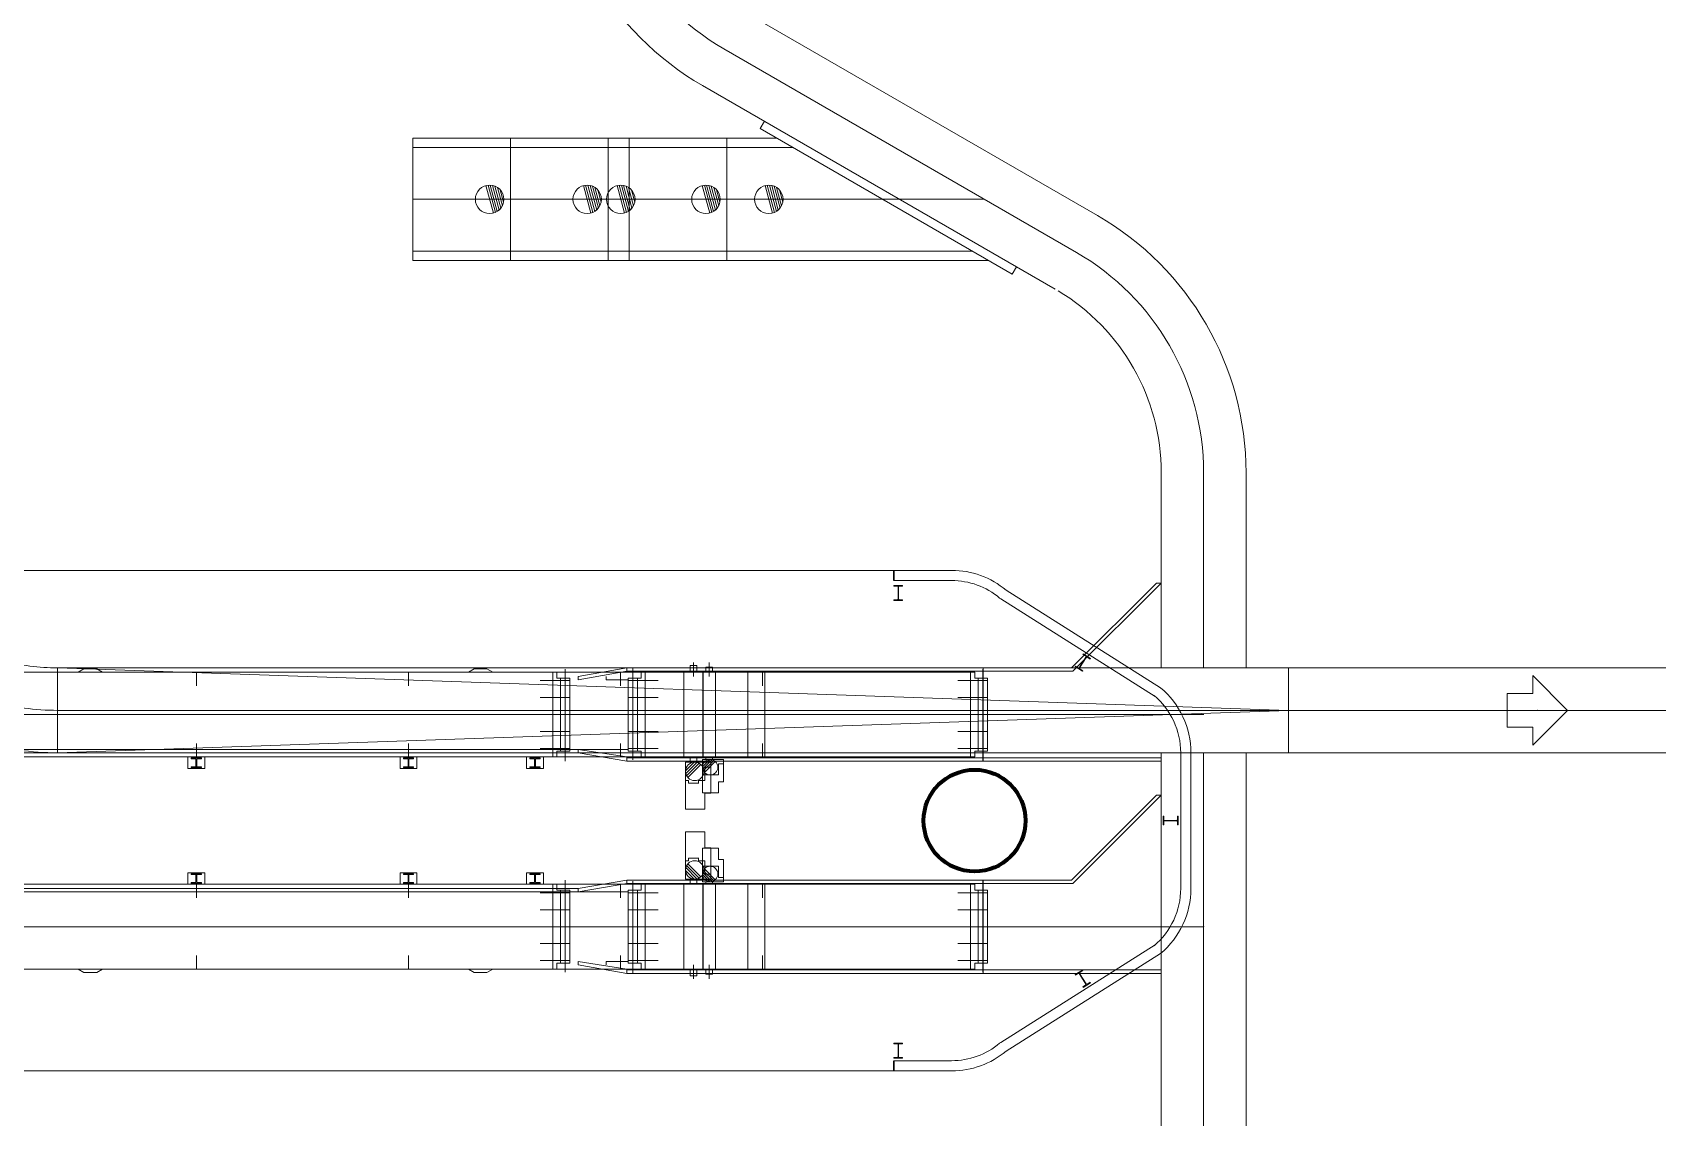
# Model space of a CAD drawing. Header units: metres. Extents: x 1807 to 3745, y 842 to 1968.
# Drawn here: x 3462.9 to 3482.05, y 1388.5 to 1401.29 of the extents above; entities that cross this region are included whole.
import ezdxf

# ---------------------------------------------------------------- set-up
doc = ezdxf.new("R2010")
doc.units = ezdxf.units.M
doc.header["$MEASUREMENT"] = 0
doc.layers.add('Level 1', color=7, linetype='Continuous', lineweight=0)

msp = doc.modelspace()

# ---------------------------------------------------------------- linework, layer by layer
at = {"layer": 'Level 1', "color": 7, "linetype": 'Continuous', "lineweight": 0}
for p, q in [((3471.293, 1401.531), (3475.45, 1399.131)), ((3471.042, 1401.098), (3471.044, 1401.098)), ((3471.043, 1401.097), (3471.043, 1401.1)), ((3470.793, 1400.665), (3474.95, 1398.265)), ((3471.474, 1400.156), (3471.524, 1400.243)), ((3467.38, 1400.043), (3467.38, 1398.603)), ((3467.38, 1400.043), (3471.67, 1400.043)), ((3468.53, 1400.043), (3468.53, 1398.603)), ((3469.68, 1400.043), (3469.68, 1398.603)), ((3469.93, 1400.043), (3469.93, 1398.603)), ((3471.08, 1400.043), (3471.08, 1398.603)), ((3471.474, 1400.156), (3474.444, 1398.441)), ((3467.38, 1399.933), (3471.861, 1399.933)), ((3468.328, 1399.161), (3468.241, 1399.485)), ((3468.352, 1399.169), (3468.266, 1399.49)), ((3468.374, 1399.181), (3468.291, 1399.491)), ((3468.396, 1399.197), (3468.318, 1399.488)), ((3468.416, 1399.219), (3468.346, 1399.479)), ((3468.434, 1399.247), (3468.376, 1399.464)), ((3468.449, 1399.289), (3468.41, 1399.435)), ((3469.478, 1399.161), (3469.391, 1399.485)), ((3469.502, 1399.169), (3469.416, 1399.49)), ((3469.524, 1399.181), (3469.441, 1399.491)), ((3469.546, 1399.197), (3469.468, 1399.488)), ((3469.566, 1399.219), (3469.496, 1399.479)), ((3469.584, 1399.247), (3469.526, 1399.464)), ((3469.599, 1399.289), (3469.56, 1399.435)), ((3469.874, 1399.161), (3469.787, 1399.485)), ((3469.898, 1399.169), (3469.812, 1399.49)), ((3469.92, 1399.181), (3469.837, 1399.491)), ((3469.942, 1399.197), (3469.864, 1399.488)), ((3469.962, 1399.219), (3469.892, 1399.479)), ((3469.98, 1399.247), (3469.922, 1399.464)), ((3469.995, 1399.289), (3469.956, 1399.435)), ((3470.878, 1399.161), (3470.791, 1399.485)), ((3470.902, 1399.169), (3470.816, 1399.49)), ((3470.924, 1399.181), (3470.841, 1399.491)), ((3470.946, 1399.197), (3470.868, 1399.488)), ((3470.966, 1399.219), (3470.896, 1399.479)), ((3470.984, 1399.247), (3470.926, 1399.464)), ((3470.999, 1399.289), (3470.96, 1399.435)), ((3471.619, 1399.161), (3471.532, 1399.485)), ((3471.643, 1399.169), (3471.557, 1399.49)), ((3471.665, 1399.181), (3471.582, 1399.491)), ((3471.687, 1399.197), (3471.609, 1399.488)), ((3471.707, 1399.219), (3471.637, 1399.479)), ((3471.725, 1399.247), (3471.667, 1399.464)), ((3471.74, 1399.289), (3471.701, 1399.435)), ((3474.116, 1399.323), (3474.119, 1399.323)), ((3474.118, 1399.322), (3474.117, 1399.325)), ((3467.38, 1398.713), (3473.974, 1398.713)), ((3467.38, 1398.603), (3474.164, 1398.603)), ((3474.444, 1398.441), (3474.494, 1398.528)), ((3476.2, 1393.8), (3476.2, 1396.1)), ((3477.2, 1393.8), (3477.2, 1396.1)), ((3448.47, 1394.95), (3473.73, 1394.95)), ((3473.05, 1394.95), (3473.73, 1394.95)), ((3473.05, 1394.83), (3473.73, 1394.83)), ((3475.143, 1393.8), (3476.143, 1394.8)), ((3475.16, 1393.76), (3476.2, 1394.8)), ((3476.143, 1394.8), (3476.2, 1394.8)), ((3474.296, 1394.624), (3474.309, 1394.614)), ((3474.309, 1394.614), (3476.129, 1393.464)), ((3474.373, 1394.716), (3476.193, 1393.566)), ((3474.373, 1394.716), (3476.193, 1393.566)), ((3473.953, 1393.75), (3448.147, 1393.75)), ((3463.192, 1392.8), (3463.192, 1393.8)), ((3477.699, 1393.3), (3463.192, 1393.8)), ((3463.192, 1393.8), (3500.577, 1393.8)), ((3463.503, 1393.79), (3463.434, 1393.75)), ((3463.503, 1393.79), (3463.653, 1393.79)), ((3463.723, 1393.75), (3463.653, 1393.79)), ((3464.828, 1393.75), (3464.828, 1393.59)), ((3467.328, 1393.75), (3467.328, 1393.59)), ((3468.103, 1393.79), (3468.034, 1393.75)), ((3468.103, 1393.79), (3468.253, 1393.79)), ((3468.323, 1393.75), (3468.253, 1393.79)), ((3469.228, 1393.65), (3468.878, 1393.65)), ((3469.078, 1393.75), (3469.028, 1393.75)), ((3469.078, 1393.68), (3469.078, 1393.75)), ((3469.228, 1393.68), (3469.078, 1393.68)), ((3469.228, 1392.82), (3469.228, 1393.68)), ((3469.328, 1393.7), (3469.903, 1393.8)), ((3469.903, 1393.76), (3469.328, 1393.66)), ((3469.328, 1393.66), (3469.328, 1393.7)), ((3469.659, 1393.7), (3469.659, 1393.66)), ((3469.918, 1393.66), (3469.659, 1393.66)), ((3469.828, 1393.75), (3469.828, 1393.59)), ((3474.1, 1393.8), (3469.903, 1393.8)), ((3469.903, 1393.76), (3469.903, 1393.8)), ((3474.1, 1393.76), (3469.903, 1393.76)), ((3469.919, 1393.68), (3469.919, 1392.82)), ((3469.919, 1393.68), (3470.069, 1393.68)), ((3469.919, 1393.65), (3470.269, 1393.65)), ((3470.068, 1393.75), (3470.118, 1393.75)), ((3470.069, 1393.68), (3470.069, 1393.75)), ((3470.788, 1393.76), (3470.588, 1393.76)), ((3470.648, 1393.83), (3470.648, 1393.76)), ((3470.728, 1393.83), (3470.648, 1393.83)), ((3470.728, 1393.83), (3470.728, 1393.76)), ((3470.947, 1393.76), (3470.797, 1393.76)), ((3470.912, 1393.81), (3470.832, 1393.81)), ((3470.832, 1393.81), (3470.832, 1393.76)), ((3470.912, 1393.81), (3470.912, 1393.76)), ((3471.5, 1393.59), (3471.5, 1393.75)), ((3474.153, 1393.65), (3473.803, 1393.65)), ((3474.003, 1393.75), (3473.953, 1393.75)), ((3474.003, 1393.68), (3474.003, 1393.75)), ((3474.153, 1393.68), (3474.003, 1393.68)), ((3474.1, 1393.8), (3474.82, 1393.8)), ((3474.1, 1392.7), (3474.1, 1393.8)), ((3474.1, 1393.76), (3474.82, 1393.76)), ((3474.153, 1392.82), (3474.153, 1393.68)), ((3474.82, 1393.8), (3475.143, 1393.8)), ((3474.82, 1393.76), (3475.16, 1393.76)), ((3477.699, 1392.8), (3477.699, 1393.8)), ((3480.579, 1393.71), (3480.99, 1393.3)), ((3480.579, 1393.5), (3480.579, 1393.71)), ((3476.129, 1393.464), (3476.116, 1393.474)), ((3476.193, 1393.566), (3476.193, 1393.566)), ((3480.279, 1393.1), (3480.279, 1393.5)), ((3480.279, 1393.5), (3480.579, 1393.5)), ((3463.192, 1392.8), (3477.699, 1393.3)), ((3469.228, 1393.45), (3468.878, 1393.45)), ((3469.919, 1393.45), (3470.269, 1393.45)), ((3474.153, 1393.45), (3473.803, 1393.45)), ((3480.579, 1392.89), (3480.99, 1393.3)), ((3480.633, 1393.299), (3480.636, 1393.301)), ((3480.633, 1393.301), (3480.636, 1393.299)), ((3480.989, 1393.299), (3480.991, 1393.301)), ((3480.989, 1393.301), (3480.991, 1393.299)), ((3469.228, 1393.25), (3468.878, 1393.25)), ((3469.919, 1393.25), (3470.269, 1393.25)), ((3474.153, 1393.25), (3473.803, 1393.25)), ((3474.821, 1393.251), (3474.819, 1393.249)), ((3474.821, 1393.249), (3474.819, 1393.251)), ((3476.701, 1393.251), (3476.699, 1393.249)), ((3476.701, 1393.249), (3476.699, 1393.251)), ((3480.279, 1393.1), (3480.579, 1393.1)), ((3480.579, 1392.89), (3480.579, 1393.1)), ((3464.828, 1392.91), (3464.828, 1392.75)), ((3467.328, 1392.91), (3467.328, 1392.75)), ((3469.228, 1393.05), (3468.878, 1393.05)), ((3469.828, 1392.91), (3469.828, 1392.75)), ((3469.919, 1393.05), (3470.269, 1393.05)), ((3471.5, 1392.75), (3471.5, 1392.91)), ((3474.153, 1393.05), (3473.803, 1393.05)), ((3473.953, 1392.75), (3449.589, 1392.75)), ((3469.918, 1392.84), (3450.328, 1392.84)), ((3469.328, 1392.8), (3450.328, 1392.8)), ((3463.192, 1392.8), (3500.577, 1392.8)), ((3464.728, 1392.616), (3464.728, 1392.75)), ((3464.728, 1392.75), (3464.928, 1392.75)), ((3464.768, 1392.74), (3464.888, 1392.74)), ((3464.768, 1392.74), (3464.768, 1392.73)), ((3464.768, 1392.73), (3464.823, 1392.73)), ((3464.788, 1392.75), (3464.788, 1392.74)), ((3464.823, 1392.73), (3464.823, 1392.636)), ((3464.833, 1392.73), (3464.888, 1392.73)), ((3464.833, 1392.73), (3464.833, 1392.636)), ((3464.868, 1392.75), (3464.868, 1392.74)), ((3464.888, 1392.74), (3464.888, 1392.73)), ((3464.928, 1392.616), (3464.928, 1392.75)), ((3467.228, 1392.616), (3467.228, 1392.75)), ((3467.228, 1392.75), (3467.428, 1392.75)), ((3467.268, 1392.74), (3467.388, 1392.74)), ((3467.268, 1392.74), (3467.268, 1392.73)), ((3467.268, 1392.73), (3467.323, 1392.73)), ((3467.288, 1392.75), (3467.288, 1392.74)), ((3467.323, 1392.73), (3467.323, 1392.636)), ((3467.333, 1392.73), (3467.388, 1392.73)), ((3467.333, 1392.73), (3467.333, 1392.636)), ((3467.368, 1392.75), (3467.368, 1392.74)), ((3467.388, 1392.74), (3467.388, 1392.73)), ((3467.428, 1392.616), (3467.428, 1392.75)), ((3468.72, 1392.616), (3468.72, 1392.75)), ((3468.72, 1392.75), (3468.92, 1392.75)), ((3468.76, 1392.74), (3468.88, 1392.74)), ((3468.76, 1392.74), (3468.76, 1392.73)), ((3468.76, 1392.73), (3468.815, 1392.73)), ((3468.78, 1392.75), (3468.78, 1392.74)), ((3468.815, 1392.73), (3468.815, 1392.636)), ((3468.825, 1392.73), (3468.88, 1392.73)), ((3468.825, 1392.73), (3468.825, 1392.636)), ((3468.86, 1392.75), (3468.86, 1392.74)), ((3469.228, 1392.85), (3468.878, 1392.85)), ((3468.88, 1392.74), (3468.88, 1392.73)), ((3468.92, 1392.616), (3468.92, 1392.75)), ((3469.078, 1392.75), (3469.028, 1392.75)), ((3469.228, 1392.82), (3469.078, 1392.82)), ((3469.078, 1392.82), (3469.078, 1392.75)), ((3469.328, 1392.8), (3469.328, 1392.84)), ((3469.328, 1392.84), (3469.903, 1392.75)), ((3469.903, 1392.7), (3469.328, 1392.8)), ((3469.903, 1392.7), (3469.903, 1392.75)), ((3474.1, 1392.74), (3469.903, 1392.74)), ((3474.1, 1392.7), (3469.903, 1392.7)), ((3469.919, 1392.85), (3470.269, 1392.85)), ((3469.919, 1392.82), (3470.069, 1392.82)), ((3470.068, 1392.75), (3470.118, 1392.75)), ((3470.069, 1392.82), (3470.069, 1392.75)), ((3470.788, 1392.74), (3470.588, 1392.74)), ((3470.592, 1392.69), (3470.592, 1392.472)), ((3470.592, 1392.69), (3470.892, 1392.69)), ((3470.593, 1392.587), (3470.696, 1392.69)), ((3470.648, 1392.74), (3470.648, 1392.69)), ((3470.728, 1392.74), (3470.728, 1392.69)), ((3470.792, 1392.72), (3470.792, 1392.538)), ((3470.792, 1392.72), (3471.042, 1392.72)), ((3470.792, 1392.634), (3470.879, 1392.72)), ((3470.795, 1392.607), (3470.905, 1392.717)), ((3470.947, 1392.74), (3470.797, 1392.74)), ((3470.803, 1392.586), (3470.927, 1392.709)), ((3470.815, 1392.568), (3470.944, 1392.697)), ((3470.832, 1392.74), (3470.832, 1392.72)), ((3470.892, 1392.69), (3470.892, 1392.63)), ((3470.912, 1392.74), (3470.912, 1392.72)), ((3471.042, 1392.72), (3471.042, 1392.67)), ((3474.153, 1392.85), (3473.803, 1392.85)), ((3474.003, 1392.75), (3473.953, 1392.75)), ((3474.153, 1392.82), (3474.003, 1392.82)), ((3474.003, 1392.82), (3474.003, 1392.75)), ((3474.1, 1392.74), (3474.82, 1392.74)), ((3474.1, 1392.7), (3474.82, 1392.7)), ((3474.82, 1392.74), (3476.2, 1392.74)), ((3474.82, 1392.7), (3476.2, 1392.7)), ((3476.2, 1267.909), (3476.2, 1392.8)), ((3476.43, 1392.8), (3476.43, 1391.2)), ((3476.55, 1392.8), (3476.55, 1391.2)), ((3476.55, 1392.8), (3476.55, 1391.2)), ((3477.2, 1267.909), (3477.2, 1392.8)), ((3464.728, 1392.616), (3464.928, 1392.616)), ((3464.768, 1392.636), (3464.768, 1392.626)), ((3464.768, 1392.636), (3464.823, 1392.636)), ((3464.768, 1392.626), (3464.888, 1392.626)), ((3464.833, 1392.636), (3464.888, 1392.636)), ((3464.888, 1392.636), (3464.888, 1392.626)), ((3467.228, 1392.616), (3467.428, 1392.616)), ((3467.268, 1392.636), (3467.268, 1392.626)), ((3467.268, 1392.636), (3467.323, 1392.636)), ((3467.268, 1392.626), (3467.388, 1392.626)), ((3467.333, 1392.636), (3467.388, 1392.636)), ((3467.388, 1392.636), (3467.388, 1392.626)), ((3468.72, 1392.616), (3468.92, 1392.616)), ((3468.76, 1392.636), (3468.76, 1392.626)), ((3468.76, 1392.636), (3468.815, 1392.636)), ((3468.76, 1392.626), (3468.88, 1392.626)), ((3468.825, 1392.636), (3468.88, 1392.636)), ((3468.88, 1392.636), (3468.88, 1392.626)), ((3470.596, 1392.554), (3470.728, 1392.687)), ((3470.606, 1392.529), (3470.754, 1392.677)), ((3470.62, 1392.508), (3470.774, 1392.663)), ((3470.792, 1392.538), (3470.982, 1392.538)), ((3470.82, 1392.63), (3470.892, 1392.63)), ((3470.82, 1392.63), (3470.82, 1392.472)), ((3470.982, 1392.67), (3471.042, 1392.67)), ((3470.982, 1392.67), (3470.982, 1392.538)), ((3470.592, 1392.472), (3470.628, 1392.472)), ((3470.628, 1392.472), (3470.628, 1392.442)), ((3470.628, 1392.442), (3470.749, 1392.442)), ((3470.748, 1392.472), (3470.748, 1392.442)), ((3470.748, 1392.472), (3470.82, 1392.472)), ((3475.143, 1391.3), (3476.143, 1392.3)), ((3475.16, 1391.26), (3476.2, 1392.3)), ((3476.143, 1392.3), (3476.2, 1392.3)), ((3470.628, 1391.558), (3470.749, 1391.558)), ((3470.628, 1391.528), (3470.628, 1391.558)), ((3470.748, 1391.528), (3470.748, 1391.558)), ((3464.728, 1391.384), (3464.728, 1391.25)), ((3464.728, 1391.384), (3464.928, 1391.384)), ((3464.768, 1391.374), (3464.888, 1391.374)), ((3464.768, 1391.364), (3464.768, 1391.374)), ((3464.768, 1391.364), (3464.823, 1391.364)), ((3464.823, 1391.27), (3464.823, 1391.364)), ((3464.833, 1391.364), (3464.888, 1391.364)), ((3464.833, 1391.27), (3464.833, 1391.364)), ((3464.888, 1391.364), (3464.888, 1391.374)), ((3464.928, 1391.384), (3464.928, 1391.25)), ((3467.228, 1391.384), (3467.228, 1391.25)), ((3467.228, 1391.384), (3467.428, 1391.384)), ((3467.268, 1391.374), (3467.388, 1391.374)), ((3467.268, 1391.364), (3467.268, 1391.374)), ((3467.268, 1391.364), (3467.323, 1391.364)), ((3467.323, 1391.27), (3467.323, 1391.364)), ((3467.333, 1391.364), (3467.388, 1391.364)), ((3467.333, 1391.27), (3467.333, 1391.364)), ((3467.388, 1391.364), (3467.388, 1391.374)), ((3467.428, 1391.384), (3467.428, 1391.25)), ((3468.72, 1391.384), (3468.72, 1391.25)), ((3468.72, 1391.384), (3468.92, 1391.384)), ((3468.76, 1391.374), (3468.88, 1391.374)), ((3468.76, 1391.364), (3468.76, 1391.374)), ((3468.76, 1391.364), (3468.815, 1391.364)), ((3468.815, 1391.27), (3468.815, 1391.364)), ((3468.825, 1391.364), (3468.88, 1391.364)), ((3468.825, 1391.27), (3468.825, 1391.364)), ((3468.88, 1391.364), (3468.88, 1391.374)), ((3468.92, 1391.384), (3468.92, 1391.25)), ((3470.592, 1391.528), (3470.628, 1391.528)), ((3470.592, 1391.31), (3470.592, 1391.528)), ((3470.593, 1391.413), (3470.696, 1391.31)), ((3470.596, 1391.446), (3470.728, 1391.313)), ((3470.606, 1391.471), (3470.754, 1391.323)), ((3470.62, 1391.492), (3470.774, 1391.338)), ((3470.748, 1391.528), (3470.82, 1391.528)), ((3470.792, 1391.462), (3470.982, 1391.462)), ((3470.792, 1391.28), (3470.792, 1391.462)), ((3470.792, 1391.367), (3470.879, 1391.28)), ((3470.795, 1391.393), (3470.905, 1391.283)), ((3470.803, 1391.414), (3470.927, 1391.291)), ((3470.815, 1391.432), (3470.944, 1391.303)), ((3470.82, 1391.37), (3470.82, 1391.528)), ((3470.82, 1391.37), (3470.892, 1391.37)), ((3470.892, 1391.31), (3470.892, 1391.37)), ((3470.982, 1391.33), (3470.982, 1391.462)), ((3473.953, 1391.25), (3448.147, 1391.25)), ((3469.328, 1391.2), (3450.328, 1391.2)), ((3469.918, 1391.16), (3450.328, 1391.16)), ((3464.728, 1391.25), (3464.928, 1391.25)), ((3464.768, 1391.27), (3464.823, 1391.27)), ((3464.768, 1391.26), (3464.768, 1391.27)), ((3464.768, 1391.26), (3464.888, 1391.26)), ((3464.788, 1391.25), (3464.788, 1391.26)), ((3464.828, 1391.09), (3464.828, 1391.25)), ((3464.833, 1391.27), (3464.888, 1391.27)), ((3464.868, 1391.25), (3464.868, 1391.26)), ((3464.888, 1391.26), (3464.888, 1391.27)), ((3467.228, 1391.25), (3467.428, 1391.25)), ((3467.268, 1391.27), (3467.323, 1391.27)), ((3467.268, 1391.26), (3467.268, 1391.27)), ((3467.268, 1391.26), (3467.388, 1391.26)), ((3467.288, 1391.25), (3467.288, 1391.26)), ((3467.328, 1391.09), (3467.328, 1391.25)), ((3467.333, 1391.27), (3467.388, 1391.27)), ((3467.368, 1391.25), (3467.368, 1391.26)), ((3467.388, 1391.26), (3467.388, 1391.27)), ((3468.72, 1391.25), (3468.92, 1391.25)), ((3468.76, 1391.27), (3468.815, 1391.27)), ((3468.76, 1391.26), (3468.76, 1391.27)), ((3468.76, 1391.26), (3468.88, 1391.26)), ((3468.78, 1391.25), (3468.78, 1391.26)), ((3468.825, 1391.27), (3468.88, 1391.27)), ((3468.86, 1391.25), (3468.86, 1391.26)), ((3468.88, 1391.26), (3468.88, 1391.27)), ((3469.078, 1391.25), (3469.028, 1391.25)), ((3469.078, 1391.18), (3469.078, 1391.25)), ((3469.228, 1391.18), (3469.078, 1391.18)), ((3469.228, 1391.18), (3469.228, 1390.32)), ((3469.328, 1391.2), (3469.903, 1391.3)), ((3469.903, 1391.26), (3469.328, 1391.16)), ((3469.328, 1391.16), (3469.328, 1391.2)), ((3469.828, 1391.09), (3469.828, 1391.25)), ((3474.1, 1391.3), (3469.903, 1391.3)), ((3469.903, 1391.26), (3469.903, 1391.3)), ((3474.1, 1391.26), (3469.903, 1391.26)), ((3469.919, 1390.32), (3469.919, 1391.18)), ((3469.919, 1391.18), (3470.069, 1391.18)), ((3470.068, 1391.25), (3470.118, 1391.25)), ((3470.069, 1391.18), (3470.069, 1391.25)), ((3470.788, 1391.26), (3470.588, 1391.26)), ((3470.592, 1391.31), (3470.892, 1391.31)), ((3470.648, 1391.26), (3470.648, 1391.31)), ((3470.728, 1391.26), (3470.728, 1391.31)), ((3470.792, 1391.28), (3471.042, 1391.28)), ((3470.947, 1391.26), (3470.797, 1391.26)), ((3470.832, 1391.26), (3470.832, 1391.28)), ((3470.912, 1391.26), (3470.912, 1391.28)), ((3470.982, 1391.33), (3471.042, 1391.33)), ((3471.042, 1391.28), (3471.042, 1391.33)), ((3471.5, 1391.09), (3471.5, 1391.25)), ((3474.003, 1391.25), (3473.953, 1391.25)), ((3474.003, 1391.18), (3474.003, 1391.25)), ((3474.153, 1391.18), (3474.003, 1391.18)), ((3474.1, 1391.3), (3474.82, 1391.3)), ((3474.1, 1390.2), (3474.1, 1391.3)), ((3474.1, 1391.26), (3474.82, 1391.26)), ((3474.153, 1391.18), (3474.153, 1390.32)), ((3474.82, 1391.3), (3475.143, 1391.3)), ((3474.82, 1391.26), (3475.16, 1391.26)), ((3469.228, 1391.15), (3468.878, 1391.15)), ((3469.919, 1391.15), (3470.269, 1391.15)), ((3474.153, 1391.15), (3473.803, 1391.15)), ((3469.228, 1390.95), (3468.878, 1390.95)), ((3469.919, 1390.95), (3470.269, 1390.95)), ((3474.153, 1390.95), (3473.803, 1390.95)), ((3469.228, 1390.75), (3468.878, 1390.75)), ((3469.919, 1390.75), (3470.269, 1390.75)), ((3474.153, 1390.75), (3473.803, 1390.75)), ((3474.821, 1390.751), (3474.819, 1390.749)), ((3474.821, 1390.749), (3474.819, 1390.751)), ((3476.701, 1390.751), (3476.699, 1390.749)), ((3476.701, 1390.749), (3476.699, 1390.751)), ((3464.828, 1390.25), (3464.828, 1390.41)), ((3467.328, 1390.25), (3467.328, 1390.41)), ((3469.228, 1390.55), (3468.878, 1390.55)), ((3469.828, 1390.25), (3469.828, 1390.41)), ((3469.919, 1390.55), (3470.269, 1390.55)), ((3471.5, 1390.25), (3471.5, 1390.41)), ((3474.153, 1390.55), (3473.803, 1390.55)), ((3476.129, 1390.536), (3474.309, 1389.386)), ((3476.193, 1390.434), (3474.373, 1389.284)), ((3476.193, 1390.434), (3474.373, 1389.284)), ((3476.116, 1390.526), (3476.129, 1390.536)), ((3476.193, 1390.434), (3476.193, 1390.434)), ((3473.953, 1390.25), (3448.147, 1390.25)), ((3463.503, 1390.21), (3463.434, 1390.25)), ((3463.503, 1390.21), (3463.653, 1390.21)), ((3463.723, 1390.25), (3463.653, 1390.21)), ((3468.103, 1390.21), (3468.034, 1390.25)), ((3468.103, 1390.21), (3468.253, 1390.21)), ((3468.323, 1390.25), (3468.253, 1390.21)), ((3469.228, 1390.35), (3468.878, 1390.35)), ((3469.078, 1390.25), (3469.028, 1390.25)), ((3469.228, 1390.32), (3469.078, 1390.32)), ((3469.078, 1390.32), (3469.078, 1390.25)), ((3469.328, 1390.3), (3469.328, 1390.34)), ((3469.328, 1390.34), (3469.903, 1390.25)), ((3469.903, 1390.2), (3469.328, 1390.3)), ((3469.659, 1390.3), (3469.659, 1390.34)), ((3469.918, 1390.34), (3469.659, 1390.34)), ((3469.903, 1390.2), (3469.903, 1390.25)), ((3474.1, 1390.24), (3469.903, 1390.24)), ((3474.1, 1390.2), (3469.903, 1390.2)), ((3469.919, 1390.35), (3470.269, 1390.35)), ((3469.919, 1390.32), (3470.069, 1390.32)), ((3470.068, 1390.25), (3470.118, 1390.25)), ((3470.069, 1390.32), (3470.069, 1390.25)), ((3470.788, 1390.24), (3470.588, 1390.24)), ((3470.648, 1390.17), (3470.648, 1390.24)), ((3470.728, 1390.17), (3470.728, 1390.24)), ((3470.947, 1390.24), (3470.797, 1390.24)), ((3470.832, 1390.19), (3470.832, 1390.24)), ((3470.912, 1390.19), (3470.912, 1390.24)), ((3474.153, 1390.35), (3473.803, 1390.35)), ((3474.003, 1390.25), (3473.953, 1390.25)), ((3474.153, 1390.32), (3474.003, 1390.32)), ((3474.003, 1390.32), (3474.003, 1390.25)), ((3474.1, 1390.24), (3474.82, 1390.24)), ((3474.1, 1390.2), (3474.82, 1390.2)), ((3474.82, 1390.24), (3476.2, 1390.24)), ((3474.82, 1390.2), (3476.2, 1390.2)), ((3470.728, 1390.17), (3470.648, 1390.17)), ((3470.912, 1390.19), (3470.832, 1390.19)), ((3474.309, 1389.386), (3474.296, 1389.376)), ((3473.73, 1389.05), (3448.47, 1389.05)), ((3473.73, 1389.17), (3473.05, 1389.17)), ((3473.73, 1389.05), (3473.05, 1389.05))]:
    msp.add_line(p, q, dxfattribs=at)
at = {"layer": 'Level 1', "color": 7, "linetype": 'Continuous', "lineweight": 0, "ltscale": 4}
for p, q in [((3471.043, 1401.098), (3475.2, 1398.698)), ((3467.38, 1399.323), (3474.117, 1399.323)), ((3476.7, 1393.8), (3476.7, 1396.1)), ((3470.688, 1393.7), (3470.688, 1393.864)), ((3470.872, 1393.7), (3470.872, 1393.864)), ((3469.028, 1392.75), (3469.028, 1393.75)), ((3469.118, 1392.82), (3469.118, 1393.68)), ((3469.173, 1392.7), (3469.173, 1393.785)), ((3469.974, 1393.8), (3469.974, 1392.715)), ((3470.029, 1393.68), (3470.029, 1392.82)), ((3470.119, 1393.75), (3470.119, 1392.75)), ((3470.575, 1393.75), (3470.575, 1392.75)), ((3470.797, 1393.75), (3470.797, 1392.75)), ((3470.801, 1393.75), (3470.801, 1392.75)), ((3470.947, 1393.75), (3470.947, 1392.75)), ((3471.328, 1392.75), (3471.328, 1393.75)), ((3471.528, 1392.75), (3471.528, 1393.75)), ((3473.953, 1392.75), (3473.953, 1393.75)), ((3474.043, 1392.82), (3474.043, 1393.68)), ((3474.098, 1392.7), (3474.098, 1393.785)), ((3463.192, 1393.3), (3500.577, 1393.3)), ((3447.28, 1393.25), (3474.82, 1393.25)), ((3476.7, 1393.25), (3474.82, 1393.25)), ((3476.7, 1267.909), (3476.7, 1392.8)), ((3470.792, 1392.326), (3470.792, 1392.538)), ((3470.892, 1392.63), (3470.892, 1392.322)), ((3471.042, 1392.67), (3471.042, 1392.458)), ((3470.592, 1392.134), (3470.592, 1392.472)), ((3470.982, 1392.326), (3470.792, 1392.326)), ((3470.82, 1392.322), (3470.892, 1392.322)), ((3470.82, 1392.322), (3470.82, 1392.134)), ((3470.982, 1392.458), (3470.982, 1392.326)), ((3470.982, 1392.458), (3471.042, 1392.458)), ((3470.82, 1392.134), (3470.592, 1392.134)), ((3470.592, 1391.866), (3470.592, 1391.528)), ((3470.82, 1391.866), (3470.592, 1391.866)), ((3470.82, 1391.678), (3470.82, 1391.866)), ((3470.792, 1391.674), (3470.792, 1391.462)), ((3470.982, 1391.674), (3470.792, 1391.674)), ((3470.82, 1391.678), (3470.892, 1391.678)), ((3470.892, 1391.37), (3470.892, 1391.678)), ((3470.982, 1391.542), (3470.982, 1391.674)), ((3470.982, 1391.542), (3471.042, 1391.542)), ((3471.042, 1391.33), (3471.042, 1391.542)), ((3469.028, 1391.25), (3469.028, 1390.25)), ((3469.118, 1391.18), (3469.118, 1390.32)), ((3469.173, 1391.3), (3469.173, 1390.215)), ((3469.974, 1390.2), (3469.974, 1391.285)), ((3470.029, 1390.32), (3470.029, 1391.18)), ((3470.119, 1390.25), (3470.119, 1391.25)), ((3470.575, 1390.25), (3470.575, 1391.25)), ((3470.797, 1390.25), (3470.797, 1391.25)), ((3470.801, 1390.25), (3470.801, 1391.25)), ((3470.947, 1390.25), (3470.947, 1391.25)), ((3471.328, 1390.25), (3471.328, 1391.25)), ((3471.528, 1390.25), (3471.528, 1391.25)), ((3473.953, 1391.25), (3473.953, 1390.25)), ((3474.043, 1391.18), (3474.043, 1390.32)), ((3474.098, 1391.3), (3474.098, 1390.215)), ((3447.28, 1390.75), (3474.82, 1390.75)), ((3476.7, 1390.75), (3474.82, 1390.75)), ((3470.688, 1390.3), (3470.688, 1390.136)), ((3470.872, 1390.3), (3470.872, 1390.136))]:
    msp.add_line(p, q, dxfattribs=at)
at = {"layer": 'Level 1', "color": 7, "linetype": 'Continuous', "lineweight": 30}
for p, q in [((3473.05, 1394.83), (3473.05, 1394.95)), ((3473.05, 1389.17), (3473.05, 1389.05))]:
    msp.add_line(p, q, dxfattribs=at)
at = {"layer": 'Level 1', "color": 7, "linetype": 'Continuous', "lineweight": 13}
for p, q in [((3473.151, 1394.772), (3473.05, 1394.772)), ((3473.05, 1394.772), (3473.05, 1394.764)), ((3473.05, 1394.764), (3473.091, 1394.764)), ((3473.098, 1394.757), (3473.098, 1394.61)), ((3473.103, 1394.61), (3473.103, 1394.757)), ((3473.111, 1394.764), (3473.151, 1394.764)), ((3473.151, 1394.764), (3473.151, 1394.772)), ((3473.091, 1394.602), (3473.05, 1394.602)), ((3473.05, 1394.602), (3473.05, 1394.594)), ((3473.05, 1394.594), (3473.151, 1394.594)), ((3473.151, 1394.602), (3473.111, 1394.602)), ((3473.151, 1394.594), (3473.151, 1394.602)), ((3475.235, 1393.802), (3475.313, 1393.926)), ((3475.317, 1393.924), (3475.239, 1393.8)), ((3475.276, 1393.959), (3475.281, 1393.965)), ((3475.311, 1393.937), (3475.276, 1393.959)), ((3475.281, 1393.965), (3475.367, 1393.911)), ((3475.362, 1393.904), (3475.328, 1393.926)), ((3475.367, 1393.911), (3475.362, 1393.904)), ((3475.186, 1393.815), (3475.19, 1393.822)), ((3475.272, 1393.761), (3475.186, 1393.815)), ((3475.19, 1393.822), (3475.224, 1393.8)), ((3475.241, 1393.789), (3475.276, 1393.767)), ((3475.276, 1393.767), (3475.272, 1393.761)), ((3476.23, 1392.051), (3476.222, 1392.051)), ((3476.222, 1392.051), (3476.222, 1391.949)), ((3476.222, 1391.949), (3476.23, 1391.949)), ((3476.23, 1392.01), (3476.23, 1392.051)), ((3476.23, 1391.949), (3476.23, 1391.99)), ((3476.384, 1392.002), (3476.238, 1392.002)), ((3476.238, 1391.998), (3476.384, 1391.998)), ((3476.4, 1392.051), (3476.392, 1392.051)), ((3476.392, 1392.051), (3476.392, 1392.01)), ((3476.392, 1391.99), (3476.392, 1391.949)), ((3476.392, 1391.949), (3476.4, 1391.949)), ((3476.4, 1391.949), (3476.4, 1392.051)), ((3475.271, 1390.239), (3475.186, 1390.185)), ((3475.19, 1390.178), (3475.224, 1390.2)), ((3475.235, 1390.198), (3475.313, 1390.074)), ((3475.317, 1390.076), (3475.239, 1390.2)), ((3475.241, 1390.211), (3475.276, 1390.233)), ((3475.276, 1390.233), (3475.271, 1390.239)), ((3475.186, 1390.185), (3475.19, 1390.178)), ((3475.311, 1390.063), (3475.276, 1390.041)), ((3475.276, 1390.041), (3475.281, 1390.035)), ((3475.281, 1390.035), (3475.367, 1390.089)), ((3475.362, 1390.096), (3475.328, 1390.074)), ((3475.367, 1390.089), (3475.362, 1390.096)), ((3473.151, 1389.378), (3473.05, 1389.378)), ((3473.05, 1389.378), (3473.05, 1389.37)), ((3473.05, 1389.37), (3473.091, 1389.37)), ((3473.098, 1389.362), (3473.098, 1389.216)), ((3473.103, 1389.216), (3473.103, 1389.362)), ((3473.11, 1389.37), (3473.151, 1389.37)), ((3473.151, 1389.37), (3473.151, 1389.378)), ((3473.091, 1389.208), (3473.05, 1389.208)), ((3473.05, 1389.208), (3473.05, 1389.2)), ((3473.05, 1389.2), (3473.151, 1389.2)), ((3473.151, 1389.208), (3473.11, 1389.208)), ((3473.151, 1389.2), (3473.151, 1389.208))]:
    msp.add_line(p, q, dxfattribs=at)
at = {"layer": 'Level 1', "color": 7, "linetype": 'Continuous', "lineweight": 0}
for centre, radius in [((3468.284, 1399.323), 0.168), ((3469.434, 1399.323), 0.168), ((3469.83, 1399.323), 0.168), ((3470.834, 1399.323), 0.168), ((3471.575, 1399.323), 0.168), ((3470.702, 1392.581), 0.109), ((3470.883, 1392.629), 0.091), ((3470.702, 1391.419), 0.109), ((3470.883, 1391.371), 0.091)]:
    msp.add_circle(centre, radius, dxfattribs=at)
at = {"layer": 'Level 1', "color": 7, "linetype": 'Continuous', "lineweight": 70}
msp.add_circle((3474, 1392), 0.6, dxfattribs=at)
at = {"layer": 'Level 1', "color": 7, "linetype": 'Continuous', "lineweight": 0}
for centre, radius, start, end in [((3472.543, 1403.696), 3.5, 120, 240), ((3473.7, 1396.1), 3.5, 0, 60), ((3473.7, 1396.1), 2.5, 0, 59.1019), ((3473.73, 1393.95), 1, 49.9899, 90), ((3473.73, 1393.95), 1, 49.9899, 90), ((3473.73, 1393.95), 0.88, 49.9899, 90), ((3463.192, 1396.3), 2.5, 255, 270), ((3475.55, 1392.8), 0.88, 0, 49.9895), ((3475.55, 1392.8), 1, 0, 49.9895), ((3475.55, 1392.8), 1, 0, 49.9895), ((3463.192, 1396.3), 3.5, 255, 270), ((3475.55, 1391.2), 0.88, 310.0101, 0), ((3475.55, 1391.2), 1, 310.0101, 0), ((3475.55, 1391.2), 1, 310.0101, 0), ((3473.73, 1390.05), 0.88, 270, 310.0105), ((3473.73, 1390.05), 1, 270, 310.0105), ((3473.73, 1390.05), 1, 270, 310.0105)]:
    msp.add_arc(centre, radius, start, end, dxfattribs=at)
at = {"layer": 'Level 1', "color": 7, "linetype": 'Continuous', "lineweight": 0, "ltscale": 4}
for centre, start, end in [((3472.543, 1403.696), 120, 240), ((3473.7, 1396.1), 0, 60), ((3463.192, 1396.3), 255, 270)]:
    msp.add_arc(centre, 3, start, end, dxfattribs=at)
at = {"layer": 'Level 1', "color": 7, "linetype": 'Continuous', "lineweight": 13}
for centre, start, end in [((3473.091, 1394.757), 0, 90), ((3473.091, 1394.61), 270, 0), ((3473.111, 1394.757), 90, 180), ((3473.111, 1394.61), 180, 270), ((3475.307, 1393.93), 327.7, 57.7), ((3475.324, 1393.92), 57.7, 147.7), ((3475.228, 1393.806), 237.7, 327.7), ((3475.245, 1393.796), 147.7, 237.7), ((3476.238, 1392.01), 180, 270), ((3476.238, 1391.99), 90, 180), ((3476.384, 1392.01), 270, 0), ((3476.384, 1391.99), 0, 90), ((3475.228, 1390.194), 32.3, 122.3), ((3475.245, 1390.204), 122.3, 212.3), ((3475.307, 1390.07), 302.3, 32.3), ((3475.324, 1390.08), 212.3, 302.3), ((3473.091, 1389.362), 0, 90), ((3473.11, 1389.362), 90, 180), ((3473.091, 1389.216), 270, 0), ((3473.11, 1389.216), 180, 270)]:
    msp.add_arc(centre, 0.0076, start, end, dxfattribs=at)

doc.saveas('drawing.dxf')
